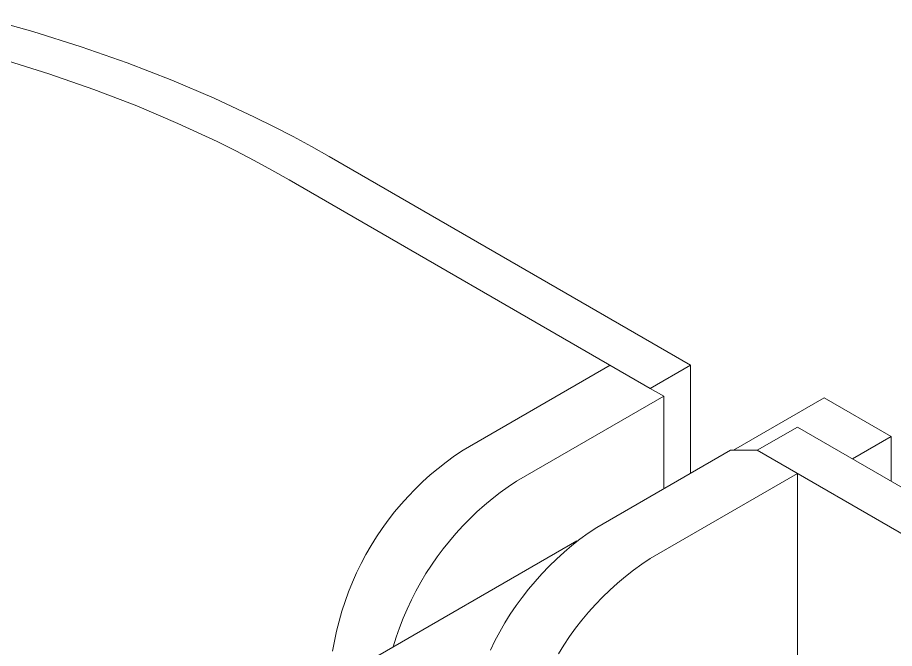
# Model space of a CAD drawing. Header units: inches. Extents: x -6.5 to 91.7, y -2.1 to 67.1.
# Drawn here: x 82.735 to 84.285, y 55.593 to 56.708 of the extents above; entities that cross this region are included whole.
import ezdxf

# ---------------------------------------------------------------- set-up
doc = ezdxf.new("R2010")
doc.units = ezdxf.units.IN
doc.layers.add('ZANO_R', color=7, linetype='Continuous', lineweight=0)

msp = doc.modelspace()

# ---------------------------------------------------------------- linework, layer by layer
at = {"layer": 'ZANO_R'}
for p, q in [((82.76198, 56.6832), (82.67382, 56.70796)), ((82.84709, 56.6564), (82.76198, 56.6832)), ((82.92898, 56.62775), (82.84709, 56.6564)), ((82.7078, 56.63415), (82.79028, 56.60844)), ((83.00751, 56.59739), (82.92898, 56.62775)), ((82.79028, 56.60844), (82.86963, 56.5809)), ((83.08256, 56.56549), (83.00751, 56.59739)), ((82.86963, 56.5809), (82.94569, 56.55167)), ((83.15403, 56.53222), (83.08256, 56.56549)), ((82.94569, 56.55167), (83.01834, 56.52093)), ((83.18841, 56.51512), (83.15403, 56.53222)), ((83.01834, 56.52093), (83.0875, 56.48885)), ((83.22187, 56.49775), (83.18841, 56.51512)), ((83.25441, 56.48011), (83.22187, 56.49775)), ((83.0875, 56.48885), (83.12075, 56.47235)), ((83.28603, 56.46224), (83.25441, 56.48011)), ((83.12075, 56.47235), (83.1531, 56.45557)), ((83.28603, 56.46224), (83.92446, 56.09364)), ((83.1531, 56.45557), (83.18454, 56.43855)), ((83.18454, 56.43855), (83.21509, 56.42128)), ((83.85352, 56.05268), (83.21509, 56.42128)), ((83.52248, 55.94347), (83.78259, 56.09364)), ((83.92446, 56.09364), (83.85352, 56.05268)), ((83.92446, 56.09364), (83.92446, 55.90251)), ((83.87717, 56.03903), (83.85352, 56.05268)), ((83.87717, 56.03903), (83.61707, 55.88886)), ((83.87717, 55.87521), (83.87717, 56.03903)), ((84.00075, 55.94347), (84.16089, 56.03593)), ((84.16089, 56.03593), (84.27912, 55.96767)), ((84.04269, 55.94347), (84.11362, 55.98442)), ((84.11362, 55.98442), (86.59641, 54.55098)), ((84.27912, 55.96767), (84.21088, 55.92827)), ((84.27912, 55.88887), (84.27912, 55.96767)), ((83.49275, 55.92257), (83.50743, 55.93328)), ((83.50743, 55.93328), (83.52248, 55.94347)), ((83.75894, 55.80695), (83.9954, 55.94347)), ((83.9954, 55.94347), (84.04269, 55.94347)), ((86.52548, 54.51003), (84.04269, 55.94347)), ((83.47844, 55.91136), (83.49275, 55.92257)), ((83.46453, 55.89966), (83.47844, 55.91136)), ((84.11362, 55.90251), (83.85352, 55.75234)), ((84.11362, 53.89531), (84.11362, 55.90251)), ((83.43798, 55.87485), (83.45104, 55.88749)), ((83.45104, 55.88749), (83.46453, 55.89966)), ((83.60235, 55.87895), (83.61707, 55.88886)), ((83.42537, 55.86176), (83.43798, 55.87485)), ((83.58797, 55.86855), (83.60235, 55.87895)), ((83.41322, 55.84825), (83.42537, 55.86176)), ((83.56031, 55.84631), (83.57395, 55.85766)), ((83.57395, 55.85766), (83.58797, 55.86855)), ((83.40154, 55.83432), (83.41322, 55.84825)), ((83.54706, 55.8345), (83.56031, 55.84631)), ((83.39036, 55.81999), (83.40154, 55.83432)), ((83.53422, 55.82225), (83.54706, 55.8345)), ((83.37969, 55.80528), (83.39036, 55.81999)), ((83.50981, 55.79649), (83.5218, 55.80958)), ((83.5218, 55.80958), (83.53422, 55.82225)), ((83.36953, 55.79021), (83.37969, 55.80528)), ((83.49828, 55.783), (83.50981, 55.79649)), ((83.7292, 55.78606), (83.74389, 55.79676)), ((83.74389, 55.79676), (83.75894, 55.80695)), ((83.33329, 55.55808), (83.7234, 55.78333)), ((83.3599, 55.7748), (83.36953, 55.79021)), ((83.48721, 55.76913), (83.49828, 55.783)), ((83.7149, 55.77485), (83.7292, 55.78606)), ((83.35081, 55.75906), (83.3599, 55.7748)), ((83.47661, 55.75489), (83.48721, 55.76913)), ((83.6875, 55.75097), (83.70099, 55.76314)), ((83.70099, 55.76314), (83.7149, 55.77485)), ((83.34228, 55.74301), (83.35081, 55.75906)), ((83.4665, 55.74031), (83.47661, 55.75489)), ((83.67444, 55.73833), (83.6875, 55.75097)), ((83.83847, 55.74215), (83.85352, 55.75234)), ((83.3343, 55.72668), (83.34228, 55.74301)), ((83.45689, 55.72539), (83.4665, 55.74031)), ((83.66182, 55.72524), (83.67444, 55.73833)), ((83.80948, 55.72024), (83.82379, 55.73145)), ((83.82379, 55.73145), (83.83847, 55.74215)), ((83.3269, 55.71008), (83.3343, 55.72668)), ((83.44779, 55.71015), (83.45689, 55.72539)), ((83.64967, 55.71173), (83.66182, 55.72524)), ((83.79557, 55.70854), (83.80948, 55.72024)), ((83.32009, 55.69323), (83.3269, 55.71008)), ((83.43922, 55.69461), (83.44779, 55.71015)), ((83.638, 55.6978), (83.64967, 55.71173)), ((83.78208, 55.69636), (83.79557, 55.70854)), ((83.31386, 55.67615), (83.32009, 55.69323)), ((83.43117, 55.6788), (83.43922, 55.69461)), ((83.62682, 55.68347), (83.638, 55.6978)), ((83.76902, 55.68372), (83.78208, 55.69636)), ((83.30823, 55.65887), (83.31386, 55.67615)), ((83.42366, 55.66272), (83.43117, 55.6788)), ((83.61614, 55.66876), (83.62682, 55.68347)), ((83.74426, 55.65712), (83.75641, 55.67064)), ((83.75641, 55.67064), (83.76902, 55.68372)), ((83.30321, 55.64141), (83.30823, 55.65887)), ((83.4167, 55.64639), (83.42366, 55.66272)), ((83.59635, 55.63828), (83.60598, 55.65369)), ((83.60598, 55.65369), (83.61614, 55.66876)), ((83.73258, 55.64319), (83.74426, 55.65712)), ((83.29879, 55.62378), (83.30321, 55.64141)), ((83.4103, 55.62984), (83.4167, 55.64639)), ((83.58727, 55.62254), (83.59635, 55.63828)), ((83.7214, 55.62886), (83.73258, 55.64319)), ((83.29499, 55.606), (83.29879, 55.62378)), ((83.40446, 55.61308), (83.4103, 55.62984)), ((83.71072, 55.61415), (83.7214, 55.62886)), ((83.39919, 55.59613), (83.40446, 55.61308)), ((83.57873, 55.60649), (83.58727, 55.62254)), ((83.70056, 55.59908), (83.71072, 55.61415)), ((83.29181, 55.58811), (83.29499, 55.606)), ((83.57076, 55.59016), (83.57873, 55.60649)), ((83.69094, 55.58367), (83.70056, 55.59908))]:
    msp.add_line(p, q, dxfattribs=at)

doc.saveas('drawing.dxf')
